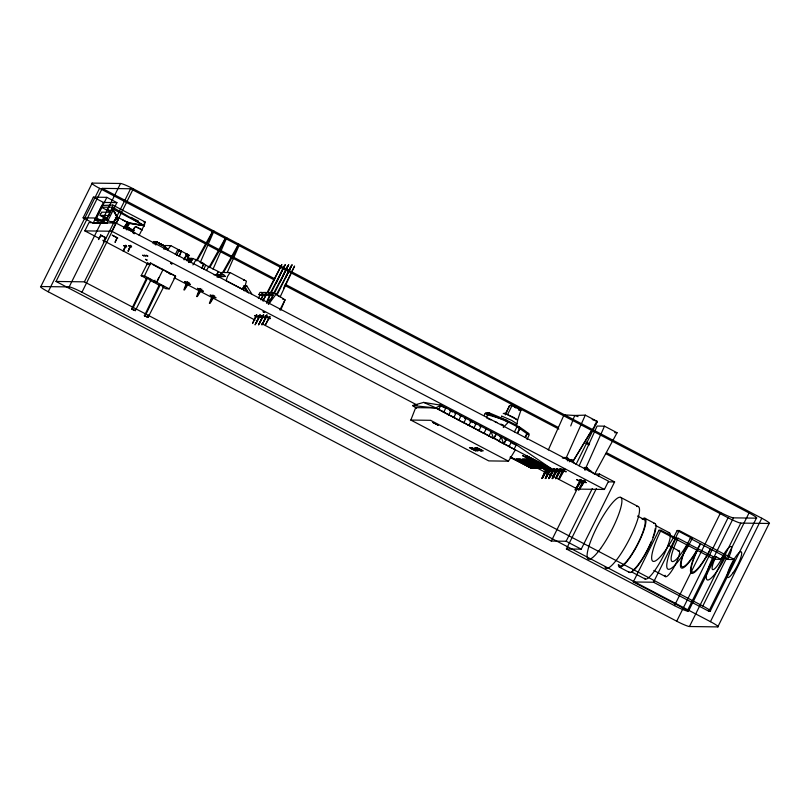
<?xml version="1.0" encoding="UTF-8"?>
<svg xmlns="http://www.w3.org/2000/svg" width="810" height="810" viewBox="0 0 810 810"><rect width="100%" height="100%" fill="white"/><g stroke="black" fill="none" stroke-linecap="round" stroke-linejoin="round"><path stroke-width="1.21" d="M516.284 424.035L517.063 423.873L511.798 420.441L501.906 416.178M556.247 468.636L552.116 478.68L557.199 469.132L562.525 471.582M560.722 469.172L566.028 471.764L560.722 469.172L555.538 478.73L559.68 468.676M585.671 468.079L586.096 468.828L584.395 468.038L584.658 467.522C590.277 468.98 583.949 469.415 585.721 467.532L585.296 467.532C584.212 468.372 587.311 469.486 586.794 468.109L585.974 468.433L586.794 468.109L587.27 468.868L585.843 468.069M189.105 262.511L189.165 260.212L187.181 259.483L188.133 260.779L187.596 260.769L186.523 259.453L189.165 260.212M244.812 280.392L243.891 280.371C242.889 279.197 246.27 281.242 243.618 279.784M268.14 318.522C275.856 319.697 259.969 313.227 266.915 317.095M586.744 468.838L586.794 468.109L586.592 468.757M152.908 243.263L153.768 241.542L156.269 241.694L155.864 245.076M517.063 424.065L517.62 420.025L520.911 410.245L512.092 405.476L509.51 405.719L504.994 414.477M94.922 219.712L100.319 220.523L106.343 220.036L112.276 208.626L112.793 205.062L101.898 205.517L94.922 219.712L100.815 223.114M486.8 418.162L487.498 413.414L489.037 412.766C502.959 418.699 517.57 424.146 529.203 434.14L526.743 433.542L525.245 437.451M585.397 468.129L585.498 467.532L586.481 468.757M586.248 467.542L586.116 468.17L586.44 467.542L585.468 468.048L585.721 467.532M139.158 235.305L143.775 226.091L144.18 223.904M175.335 254.411L177.511 250.067L179.223 250.098L181.187 251.12L179.405 255.798M585.235 468.129L585.428 467.532L585.924 468.585L585.022 468.099L585.296 467.532L585.924 468.585L584.435 468.038L584.658 467.522L586.318 468.291L586.096 468.828L585.002 467.522L584.739 468.038L585.802 468.676L586.318 468.291L585.154 468.372M112.793 205.062L145.162 221.991L144.281 225.696L129.448 223.479L122.685 219.925M133.316 232.237L133.964 230.425L129.266 227.964L128.385 227.944L127.312 229.584L128.284 229.594L129.266 227.964M184.224 259.402L187.15 254.239L189.105 255.272L186.422 260.709M163.934 245.622L156.877 242.018L163.934 245.622L162.172 245.683M570.736 425.959L574.675 415.469L585.296 415.145L597.365 421.463L576.062 464.373M186.958 281.779L183.84 289.909L188.365 282.518M199.726 288.471L196.617 296.602L201.133 289.21M212.493 295.164L209.385 303.304L213.901 295.903M519.392 428.318L517.519 433.198L520.516 427.923L518.795 426.597L519.392 428.318L520.516 427.923M187.718 281.789L184.528 289.919L189.125 282.528M200.485 288.481L197.296 296.612L201.892 289.221M213.253 295.174L210.063 303.315L214.66 295.913M511.282 442.098L509.277 446.128L508.528 446.28L515.413 449.793L508.467 461.173L488.764 460.9L410.832 420.056L415.692 407.643L435.517 407.916L493.442 438.372L496.196 434.19L494.201 438.22L493.442 438.372L488.491 435.577L489.169 435.588L491.174 431.558L493.442 438.372M263.139 301.249L266.834 292.471L269.183 292.501L268.11 294.668L265.761 294.637L269.558 295.316L266.672 302.008M126.056 245.562L123.322 251.09L125.661 245.319M130.906 245.632L128.172 251.151L130.521 245.389M202.014 268.12L203.816 263.665L196.081 259.605L190.947 258.258L188.892 262.491M116.954 237.775L117.774 238.039L112.185 235.153L116.954 237.775L115.04 242.392L117.328 237.806M545.97 468.494L541.839 478.538L546.922 468.99M549.393 468.534L545.262 478.589L550.344 469.041M552.825 468.585L548.684 478.639L553.777 469.081M563.102 468.727L558.971 478.781L564.054 469.223M566.777 459.796L567.699 457.559M280.746 310.108L285.039 299.852L276.159 294.141L272.606 292.552L270.257 292.521L269.183 294.678L272.99 295.356L268.819 303.75M260.82 299.73L262.703 295.225L258.906 294.536L259.98 292.38L262.329 292.41L261.255 294.567M105.968 237.887L105.33 237.684L103.386 242.2L105.664 237.593L100.379 235.032L103.336 236.692M209.081 239.871L212.949 230.83L196.192 260.769M221.849 246.564L225.717 237.532L209.557 266.389M234.131 254.381L238.484 244.225L222.335 273.081M103.741 220.077L105.189 216.746L103.741 219.712M221.768 273.284L200.273 262.46L213.982 231.032L197.053 260.779M213.04 269.153L226.76 237.725L209.831 267.472M227.286 272.484L239.527 244.417L223.803 272.038M149.82 280.331L153.9 282.275L156.715 282.315L158.73 277.719M505.491 414.872L509.51 405.719L511.768 404.828L515.676 407.835M256.375 314.766L252.517 323.534L256.871 314.776M259.808 314.807L255.94 323.585L260.293 314.817M263.23 314.857L259.372 323.635L263.726 314.867M266.662 314.908L262.794 323.676L267.148 314.908M116.215 222.942L118.888 217.941L116.367 222.983M123.322 251.09L125.884 245.319M128.172 251.151L130.744 245.389M548.319 449.965L564.054 414.852L574.675 415.469L578.056 416.654M562.342 458.014L566.109 458.035L585.296 415.145M584.962 469.881L604.503 426.161L617.068 432.753L594.621 474.133L586.44 467.542L585.022 470.043M579.11 465.841L597.112 426.06L604.503 426.161M201.771 268.14L203.816 263.665L200.273 262.46M546.912 468.443L542.305 478.437L547.864 468.939M550.344 468.494L545.727 478.477L551.296 468.99M553.767 468.534L549.15 478.528L554.718 469.041M557.199 468.585L552.582 478.578L558.151 469.081M560.621 468.636L556.004 478.619L561.573 469.132M564.054 468.676L559.437 478.669L565.005 469.182M567.638 460.91L568.671 458.693M187.272 259.939L188.274 254.785L170.778 245.612L164.754 245.521M276.291 283.034L284.3 265.882L279.379 275.795M280.25 281.931L287.722 265.923L282.811 275.845M285.808 277.405L291.154 265.974L286.234 275.896M106.11 219.621L107.082 217.556M190.785 262.572L192.8 258.309L190.684 262.521M149.81 264.121L147.633 263.048L141.173 275.714L144.484 275.866L150.65 263.027L175.598 276.169L169.239 288.876L165.928 288.735L162.658 287.034M131.615 309.076L146.59 278.022L147.531 278.033L151.055 279.875L135.331 310.645L131.615 309.076L135.331 310.645M144.382 315.779L159.357 284.715L160.309 284.725L163.822 286.568L148.108 317.338L144.382 315.779L148.108 317.338M126.066 229.098L128.993 223.054L144.281 225.696L112.489 207.127L101.382 207.238L95.793 218.67L99.782 220.745M167.619 250.017L170.778 245.612M261.174 299.73L263.341 295.225L266.136 295.265L262.885 300.389M132.496 309.015L147.531 278.033M145.273 315.708L160.309 284.725M266.885 302.008L270.196 295.326M40.854 286.527L92.198 183.1L120.528 183.485A11.613 1.195 26.4 0 1 133.285 188.791L761.785 518.238A11.613 1.195 26.4 0 1 769.146 523.473L717.802 626.899L689.472 626.515A11.613 1.195 26.4 0 1 676.714 621.209L48.215 291.762A11.613 1.195 26.4 0 1 40.854 286.527L69.184 286.912A11.613 1.195 26.4 0 1 81.942 292.228L710.441 621.665A11.613 1.195 26.4 0 1 717.802 626.899M83.096 217.849L93.363 197.164L106.859 197.346L116.913 202.621L106.647 223.307L93.15 223.125L83.096 217.849L96.593 218.032L106.647 223.307M48.215 291.762L99.559 188.335A11.613 1.195 26.4 0 1 92.198 183.1M594.57 473.961L599.521 474.032L614.608 481.94L581.226 549.17L566.149 541.262L551.306 541.06L56.042 281.455L102.252 188.365L130.592 188.76L749.037 512.933A11.613 1.195 26.4 0 1 756.388 518.167L710.178 611.256L708.831 611.236L653.528 582.238L633.288 581.965L658.955 530.246L660.98 530.277L676.067 538.184L678.091 538.215L688.146 543.48A26.122 5.447 -62.3 0 0 682.668 566.838A26.122 5.447 -62.3 0 0 700.285 543.652L725.426 556.824A26.122 5.447 -62.3 0 1 707.808 580.021A26.122 5.447 -62.3 0 1 713.286 556.662L687.812 543.48A27.57 5.751 -62.3 0 0 682.02 568.134A27.57 5.751 -62.3 0 0 700.63 543.652M99.407 238.504L84.847 230.88L88.958 222.598L115.911 222.973L608.533 481.191L604.422 489.463L577.469 489.098L521.923 460.05L519.291 460.009L535.106 468.301M93.15 223.125L103.427 202.429L116.913 202.621M96.593 218.032L106.859 197.346M69.184 286.912L120.528 183.485M56.042 281.455L84.382 281.839L130.592 188.76M84.847 230.88L111.8 231.245L115.911 222.973M81.942 292.228L133.285 188.791M126.876 224.016L127.909 221.95M125.135 228.744L128.203 222.527M126.593 229.848L127.069 228.886L132.688 231.893M133.194 233.25L133.62 232.389L134.642 232.855L134.166 233.817M154.518 241.937L153.768 241.542L154.781 241.674M154.234 244.154L155.52 241.562L156.401 241.704M164.217 248.295L165.078 246.574L164.45 245.916L156.269 241.694M169.239 288.876L156.715 282.315L163.063 269.548L159.084 268.211M203.685 269.325L205.77 265.103M258.36 298.333L259.919 295.184L262.703 295.225M262.329 294.587L263.402 292.42L265.751 292.461L264.678 294.617L262.329 294.587L263.341 295.225M257.712 319.515L255.059 324.871L259.797 316.305M269.183 294.678L271.532 294.708L272.606 292.552M261.144 319.565L258.491 324.921L262.045 318.492M264.566 319.606L261.913 324.962L266.065 317.469M269.588 316.437L265.346 325.012L270.084 316.447M283.662 288.056L294.577 266.024L280.159 296.885L276.939 295.204L292.126 264.688L276.656 294.101M444.579 407.815L445.915 407.835L443.921 411.865L438.21 409.222M438.139 409.374L438.888 409.232L440.893 405.192L516.314 444.731L551.073 468.524L531.38 468.251L510.391 457.508M443.161 412.017L443.921 411.865M454.643 413.09L455.979 413.1L453.975 417.14L448.193 414.649L448.942 414.497L450.947 410.467M453.225 417.282L453.975 417.14M464.697 418.355L466.033 418.375L464.029 422.405L463.279 422.557L458.247 419.924L458.997 419.772L461.001 415.743L459.665 415.722M463.279 422.557L464.029 422.405M474.751 423.63L476.088 423.65L474.083 427.68L468.301 425.189L469.061 425.048L471.055 421.008M473.334 427.822L474.083 427.68M484.157 415.469L485.19 413.383L487.498 413.414L508.427 422.121L517.033 426.637L529.102 435.223L527.037 439.395M486.142 428.915L484.137 432.955L483.388 433.097L478.366 430.464L479.115 430.312L481.12 426.283L479.783 426.262M483.388 433.097L484.137 432.955M548.826 467.562L551.073 468.524L498.474 441.005L503.506 443.637L506.26 439.455L504.924 439.445M498.474 441.005L499.223 440.863L501.228 436.823L499.892 436.803M504.255 443.495L506.26 439.455M514.441 431.851L517.033 426.637M513.56 448.912L514.309 448.76L516.314 444.731L514.978 444.71M585.498 467.532L585.164 468.048L586.977 468.747M586.379 467.664L585.832 468.2L586.379 467.664L586.977 468.636M551.306 541.06L577.449 488.4M566.149 541.262L592.292 488.602M598.408 476.27L599.521 474.032M708.831 611.236L734.508 559.518L727.755 559.426A14.509 3.027 -62.3 0 0 730.802 546.446A14.509 3.027 -62.3 0 0 721.011 559.335L714.268 559.244L688.591 610.953L687.245 610.942A11.613 1.195 26.4 0 1 674.487 605.627L566.392 548.967L596.423 488.46M653.528 582.238L679.195 530.53L734.508 559.518M674.487 605.627L720.697 512.538A11.613 1.195 26.4 0 0 733.455 517.853L756.388 518.167M676.714 621.209L728.058 517.772A11.613 1.195 26.4 0 0 740.816 523.088L769.146 523.473M687.245 610.942L733.455 517.853M689.472 626.515L740.816 523.088M710.178 611.256A11.613 1.195 26.4 0 0 702.827 606.022L749.037 512.933M710.441 621.665L761.785 518.238M267.786 292.805L281.839 264.546L266.946 292.866M271.208 292.845L285.272 264.597L270.368 292.916M274.074 294.02L288.694 264.637L273.223 294.05M176.519 255.514L179.223 250.098M147.329 317.196L148.432 315.009M279.865 309.916L285.039 299.852L282.579 299.062M189.581 261.529L190.947 258.258M525.447 437.309L527.786 432.834L526.743 433.542M580.152 480.269L575.08 489.979L580.983 480.705M583.554 480.31L578.472 489.999L584.395 480.745M100.744 235.275L98.466 239.588L101.149 235.285M155.004 280.209L153.9 282.275L159.378 285.333M126.714 228.521L129.448 223.479M584.405 480.259L579.069 489.888L585.235 480.694M580.952 480.198L575.596 489.807L581.783 480.634M127.069 228.886L126.532 228.957M133.609 232.834L134.642 232.855M133.427 229.291L134.47 227.438M133.275 230.334L135.422 226.506L142.155 229.898L135.422 226.506M206.418 270.58L208.848 266.298M268.14 303.841L272.99 295.356L271.532 294.708M216.746 274.752L218.508 271.674L216.523 274.722M569.339 461.801L570.574 459.685M192.932 264.91L196.081 259.605M591.097 431.112L573.115 461.153L569.471 461.163M594.945 424.673L596.231 422.536M123.849 228.177L127.413 222.446L144.281 225.696L112.276 208.626L116.802 216.898L128.993 223.054M174.018 278.66L175.598 276.169L162.456 269.538M230.101 272.575L227.539 276.433L226.081 280.685L242.392 289.251L245.268 285.333L246.422 281.151L230.101 272.575L221.667 272.464L218.882 276.18M266.601 303.304L269.325 299.214M123.444 228.177L127.413 222.446M276.159 294.141L268.657 304.145M115.303 222.537L113.349 221.201M503.273 427.528L508.427 422.121M501.491 416.148L501.755 416.775M181.207 251.161L181.076 251.262A12.99 1.337 26.4 0 1 180.225 251.323M163.924 249.298L165.696 247.9L167.538 249.176L166.728 249.601L167.154 248.407L164.673 248.113L165.696 247.9L167.538 249.176L165.847 249.095M150.65 263.027L146.964 264.637L147.633 263.048L150.741 264.657M503.202 413.677L504.276 413.161L513.54 417.342L517.62 420.025L507.526 414.679L512.092 405.476L511.768 404.828M417.079 405.121L412.634 405.567L435.648 407.957L440.893 405.192L423.65 402.398L412.634 405.567L416.37 408.26M475.612 450.846L470.64 448.457M481.555 450.927L475.409 447.707L481.666 450.897M510.097 457.093L531.38 468.251L534.914 467.542M448.193 414.649L448.942 414.497M458.247 419.924L458.997 419.772M468.301 425.189L469.061 425.048M478.366 430.464L479.115 430.312M488.42 435.729L489.169 435.588M508.528 446.28L509.277 446.128M216.128 275.653L223.56 274.539L225.271 276.372L220.907 276.382M217.11 277.182L225.271 276.372M123.748 245.713L126.795 246.807L123.707 245.663M128.577 245.703L131.645 246.868L128.577 245.754M562.515 471.744L557.3 469.122M485.808 412.968L489.037 412.766M213.86 274.782L223.56 274.539M185.601 253.945L187.15 254.239M563.76 457.518L565.755 457.528L564.327 457.589L567.233 459.412M133.073 230.415L133.964 230.425M109.178 215.5L99.903 215.369L107.568 219.095M127.008 229.432L128.01 229.443M164.45 245.916L165.078 246.574L155.52 241.562M151.055 279.875L146.59 278.022M163.822 286.568L159.357 284.715M410.832 420.056L430.535 420.319L508.467 461.173M614.608 432.712L617.068 432.753M472.108 447.677L478.092 450.876L477.232 450.37M474.711 447.717L480.745 450.876L476.776 448.902M471.784 448.011L470.326 447.657L472.908 448.558M513.631 448.76L514.309 448.76M477.444 449.256L479.864 450.522M479.631 449.175L479.054 449.165L480.289 449.52M584.982 468.291L585.043 467.522M588.647 470.62L591.391 471.501M608.421 481.849L614.608 481.94M660.98 530.277A34.83 7.26 -62.3 0 0 653.67 561.421A34.83 7.26 -62.3 0 0 677.17 530.499L679.195 530.53M678.091 538.215A26.122 5.447 -62.3 0 0 672.604 561.563A26.122 5.447 -62.3 0 0 690.231 538.377L692.256 538.407A34.83 7.26 -62.3 0 1 668.756 569.329A34.83 7.26 -62.3 0 1 676.067 538.184M566.392 548.967L581.226 549.17M713.286 556.662L715.979 556.693L721.011 559.335M715.979 556.693A14.509 3.027 -62.3 0 0 712.942 569.673A14.509 3.027 -62.3 0 0 722.733 556.794L725.426 556.824M101.493 212.159L110.757 212.291M187.383 255.251L189.105 255.272M251.707 293.757L246.766 285.889L244.488 285.849L248.508 292.957M245.744 285.869L246.766 285.889M186.907 260.172L187.454 260.192M143.755 221.93L145.162 221.991M518.603 410.093L520.911 410.245M118.888 217.941L116.802 216.898L114.412 211.471M147.714 256L146.225 255.292L147.774 256.061M146.974 260.04L145.446 259.332L147.015 260.071M170.566 263.291L172.105 263.999L170.535 263.26M263.139 311.759L264.698 312.538M264.647 312.569L263.139 311.809M270.429 318.553L267.806 317.54M548.724 471.552L543.591 468.899L548.735 471.319M570.159 460.758L573.115 461.153L574.331 463.29M153.768 241.542L154.649 241.674M180.134 251.191L181.116 251.454A12.99 12.636 -89.2 0 1 179.071 256.243M109.077 214.792L109.836 215.085M552.035 471.572L547.013 468.95L552.055 471.288M485.19 413.383L488.126 414.933L507.212 420.522M157.454 267.401L158.294 267.563L152.756 264.576M170.424 274.165L169.766 273.922M165.675 271.32L171.042 274.165M106.343 220.036L113.471 222.72L116.802 216.898L113.441 222.568L111.507 221.464M584.435 468.038L585.296 468.372L585.002 467.522M438.888 409.232L423.65 402.398M95.793 218.67L107.173 223.327M488.136 418.78L490.86 419.914M494.505 421.423L497.229 422.567M500.874 424.075L503.597 425.209M592.231 419.509L597.365 421.463L573.115 461.153L566.109 458.035M105.33 237.684L104.348 237.219M262.106 317.976L261.255 317.591M268.11 294.668L269.558 295.316M264.678 294.617L266.136 295.265M265.255 317.905L264.384 317.5M213.486 297.017C222.983 300.632 202.814 291.013 213.212 296.885M115.81 218.69L118.027 219.753M113.056 221.758L116.336 223.357M506.149 421.382L508.305 422.425M138.591 221.17L130.774 217.353L143.775 226.091M474.862 450.006L477.05 450.805L472.433 448.386M260.354 317.156L257.945 315.596L262.896 317.783M256.932 317.105L254.522 315.546L258.775 317.328M102.252 188.365L274.792 278.812M285.991 284.685L558.242 427.386M586.258 442.068L589.619 443.829M606.427 452.638L720.697 512.538M99.559 188.335L205.983 244.124M208.231 245.298L274.327 279.946M284.411 285.231L558.89 429.097M585.772 443.192L589.133 444.953M605.941 453.762L728.058 517.772M93.363 197.164L103.427 202.429M178.332 250.331L179.364 250.877M115.303 217.941L118.462 219.601M187.019 256.902L190.37 258.653M187.667 258.623L191.018 260.375M158.811 243.79L160.815 244.843M128.385 227.944L130.258 228.936M585.995 468.058L587.696 468.848L586.44 467.542M130.278 229.584L131.686 230.313M106.91 218.366C104.794 218.113 96.866 214.336 101.614 212.989M113.228 221.677L116.387 223.337M620.571 497.33L638.169 506.554M111.8 231.245L604.422 489.463M439.557 405.182L443.576 407.288M449.611 410.447L452.628 412.027M469.719 420.987L472.736 422.577M511.96 443.131L513.975 444.184M677.17 530.499L692.256 538.407M690.231 538.377L700.285 543.652M722.733 556.794L727.755 559.426M494.201 438.22L499.223 440.863M443.242 411.855L448.274 414.497M453.296 417.13L458.328 419.762M463.35 422.395L468.382 425.037M473.415 427.67L478.437 430.302M483.469 432.945L488.491 435.577M493.523 438.21L498.555 440.853M503.577 443.485L508.609 446.118M551.073 468.524L526.439 455.605L525.558 455.595L547.681 467.188L542.254 467.117L526.53 458.875L522.551 458.814L538.275 467.056L535.896 467.026L520.081 458.743L516.102 458.683L531.917 466.975L529.538 466.945L510.735 457.083M644.871 518.258L654.926 523.533M545.312 467.157L522.511 455.554L544.634 467.147M637.5 516.031L644.203 519.544M655.341 525.386L669.344 532.727M544.097 468.423L528.282 460.131L525.649 460.1L541.465 468.393M658.955 530.246L714.268 559.244M102.769 240.266L147.552 263.736M174.423 277.82L255.028 320.082M261.751 323.595L416.249 404.585M668.301 545.282L679.074 550.932M653.832 570.463L665.678 576.679M84.382 281.839L702.827 606.022M631.233 571.728L645.246 579.069M619.427 567.172L629.491 572.447M633.288 581.965L688.591 610.953M144.484 275.866L156.715 282.315M101.382 207.238L110.271 211.957M263.493 317.044L261.377 315.637L266.105 317.702M141.173 275.714L146.58 278.6M416.462 408.159L415.712 407.683M474.66 449.793L472.635 448.527M470.559 448.294L471.197 448.244L469.476 447.626L475.723 450.816M258.906 294.536L259.919 295.184M521.954 462.125L531.38 468.251M107.183 208.96L110.352 211.015M104.368 223.469L100.319 220.523L106.687 218.69L112.489 207.127L113.451 209.294M571.414 459.877L573.115 461.153L571.83 459.472M584.698 467.522L585.296 468.372M244.276 286.831L246.746 290.76M112.276 208.626L117.42 216.958M243.435 285.849L246.908 291.924M242.524 287.833L244.245 290.881M487.498 413.414L488.126 414.933M501.228 436.823L503.506 443.637M698.2 548.755A26.122 5.447 -62.3 0 0 692.722 572.113A26.122 5.447 -62.3 0 0 710.34 548.917L710.684 548.927A27.57 5.751 -62.3 0 1 692.074 573.399A27.57 5.751 -62.3 0 1 697.866 548.745M678.071 551.083A14.509 3.027 -62.3 0 1 674.77 565.745A14.509 3.027 -62.3 0 1 665.121 575.262M668.25 532.707A26.122 5.447 -62.3 0 1 662.246 558.171A26.122 5.447 -62.3 0 1 644.517 578.249M655.199 528.555A26.122 5.447 -62.3 0 1 652.911 537.374M651.22 541.667A26.122 5.447 -62.3 0 1 632.772 570.382M653.781 523.513A27.57 5.751 -62.3 0 1 647.443 550.395A27.57 5.751 -62.3 0 1 628.722 571.577M642.107 519.078A27.57 5.751 -62.3 0 1 637.318 545.241A27.57 5.751 -62.3 0 1 618.374 564.499M643.11 519.534A26.122 5.447 -62.3 0 1 637.106 544.998A26.122 5.447 -62.3 0 1 619.377 565.066M636.711 506.533A34.83 7.26 -62.3 0 1 628.702 540.483A34.83 7.26 -62.3 0 1 605.06 567.243M184.072 259.889A12.99 12.636 -89.2 0 1 186.907 254.492L186.968 254.239A12.99 1.337 26.4 0 0 185.804 254.026M550.446 468.99L555.751 471.633L550.446 468.99M553.868 469.041L559.173 471.673L553.898 469.02M576.578 479.56L582.815 482.659L576.619 479.53M580.011 479.601L586.237 482.699L580.041 479.581M190.431 284.472L184.72 281.667L190.431 284.472M203.209 291.165L197.488 288.36L203.209 291.165M432.985 422.536L438.099 425.128L432.985 422.536M477.12 447.748L476.25 447.738L483.155 450.907L477.12 447.748M475.531 448.781L474.923 448.77L476.118 449.084L475.531 448.781M144.534 255.261L146.063 256.041L144.565 255.272M142.752 255.241L144.281 256.011L142.823 255.261M732.837 573.075A14.509 3.027 -62.3 0 0 741.363 551.944A14.509 3.027 -62.3 0 0 729.121 568.924A14.509 3.027 -62.3 0 0 732.837 573.075M600.655 548.451A34.83 7.26 -62.3 0 0 621.118 497.735A34.83 7.26 -62.3 0 0 591.725 538.488A34.83 7.26 -62.3 0 0 600.655 548.451"/></g></svg>
